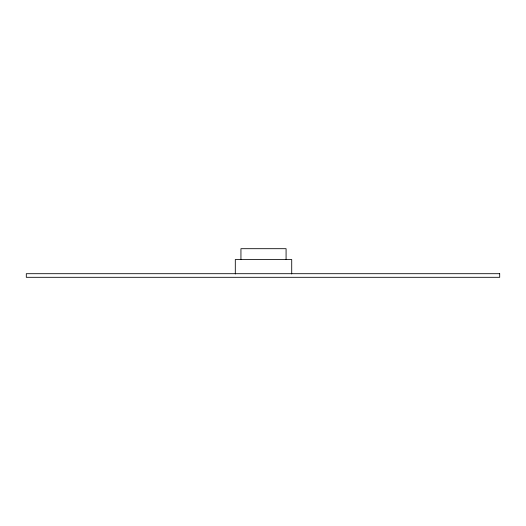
<?xml version="1.0" encoding="UTF-8"?>
<svg xmlns="http://www.w3.org/2000/svg" width="526" height="526" viewBox="0 0 526 526"><rect width="100%" height="100%" fill="white"/><g stroke="black" fill="none" stroke-linecap="round" stroke-linejoin="round"><path stroke-width="0.79" d="M291.72 273.967L291.72 259.522L235.3 259.522L235.3 273.967M286.078 259.522L286.078 248.693L240.941 248.693L240.941 259.522M499.7 273.698L26.3 273.698L26.3 277.307L499.7 277.307L499.7 273.698"/></g></svg>
